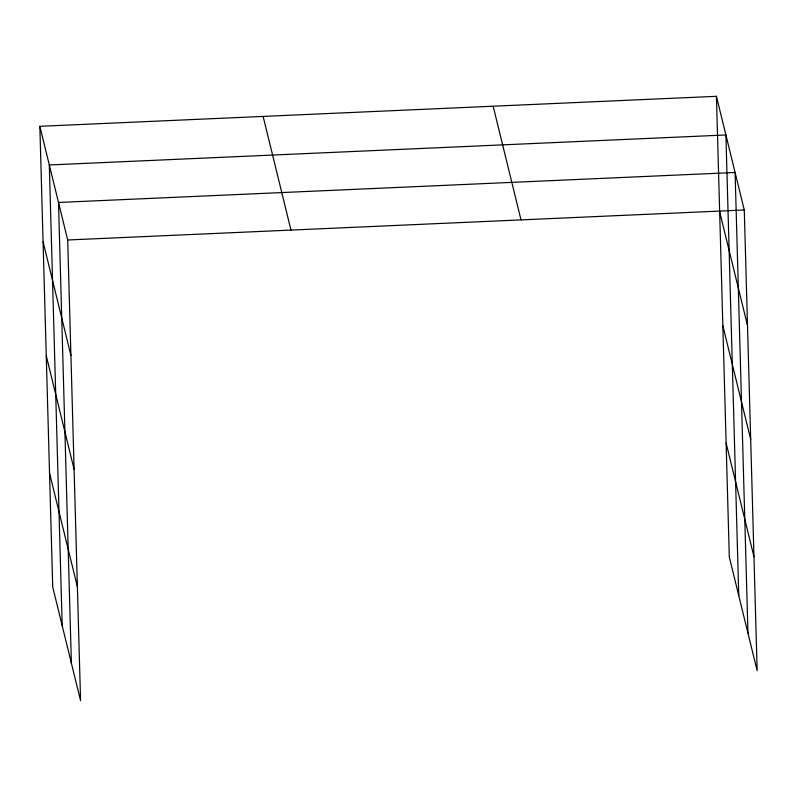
<?xml version="1.0" encoding="UTF-8"?>
<svg xmlns="http://www.w3.org/2000/svg" width="797" height="797" viewBox="0 0 797 797"><rect width="100%" height="100%" fill="white"/><g stroke="black" fill="none" stroke-linecap="round" stroke-linejoin="round"><path stroke-width="1.2" d="M39.85 126.315L67.695 239.987L80.567 700.683L52.722 587.01L39.85 126.315L716.433 96.317L744.278 209.99L757.15 670.685L729.305 557.013L716.433 96.317M67.695 239.987L744.278 209.99M719.661 211.793L747.506 325.465M722.849 325.714L750.684 439.386M726.127 443.092L753.972 556.764M493.164 106.21L521.009 219.892M263.12 116.412L290.965 230.084M43.078 241.78L70.923 355.462M46.256 355.711L74.101 469.383M49.534 473.079L77.379 586.761M747.965 633.177L735.093 172.481L58.51 202.468L71.371 663.174M738.769 595.668L725.908 134.972L49.314 164.959L62.186 625.655"/></g></svg>
